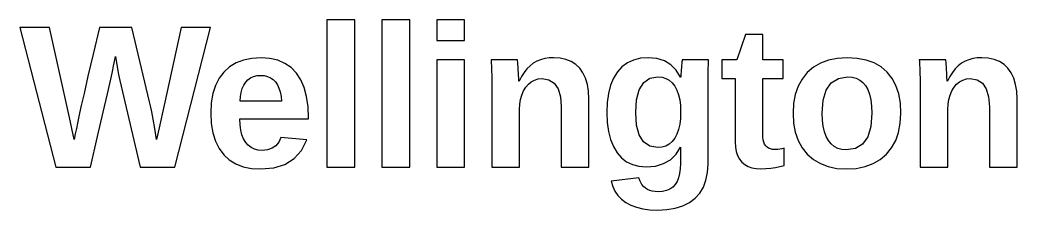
# Model space of a CAD drawing. Header units: metres. Extents: x 19 to 251, y 33 to 186.
# Drawn here: x 145.79 to 186.82, y 32.87 to 40.67 of the extents above; entities that cross this region are included whole.
import ezdxf

# ---------------------------------------------------------------- set-up
doc = ezdxf.new("R2010")
doc.units = ezdxf.units.M

msp = doc.modelspace()

# ---------------------------------------------------------------- linework, layer by layer
for p, q in [((159.567, 40.6715), (158.423, 40.6715)), ((158.423, 40.6715), (158.423, 34.6335)), ((159.567, 34.6335), (159.567, 40.6715)), ((161.828, 40.6715), (160.684, 40.6715)), ((160.684, 40.6715), (160.684, 34.6335)), ((161.828, 34.6335), (161.828, 40.6715)), ((164.089, 40.6715), (162.945, 40.6715)), ((162.945, 40.6715), (162.945, 39.8293)), ((164.089, 39.8293), (164.089, 40.6715)), ((147.006, 40.3664), (145.79, 40.3664)), ((145.79, 40.3664), (147.267, 34.6335)), ((147.836, 36.6638), (147.006, 40.3664)), ((149.057, 40.3664), (148.799, 39.2648)), ((150.399, 40.3664), (149.057, 40.3664)), ((151.124, 37.3148), (150.399, 40.3664)), ((152.422, 40.3664), (151.73, 37.1765)), ((152.157, 34.6335), (153.638, 40.3664)), ((153.638, 40.3664), (152.422, 40.3664)), ((162.945, 39.8293), (164.089, 39.8293)), ((175.641, 40.0694), (175.283, 39.0359)), ((176.357, 40.0694), (175.641, 40.0694)), ((176.357, 39.0359), (176.357, 40.0694)), ((148.799, 39.2648), (148.589, 38.3623)), ((149.678, 38.9712), (149.716, 39.1742)), ((149.716, 39.1742), (149.757, 38.9208)), ((154.994, 39.0235), (154.687, 38.9063)), ((155.337, 39.0938), (154.994, 39.0235)), ((155.716, 39.1172), (155.337, 39.0938)), ((156.077, 39.0921), (155.716, 39.1172)), ((156.403, 39.0166), (156.077, 39.0921)), ((156.693, 38.8909), (156.403, 39.0166)), ((164.089, 39.0359), (162.945, 39.0359)), ((162.945, 39.0359), (162.945, 34.6335)), ((164.089, 34.6335), (164.089, 39.0359)), ((166.264, 39.0359), (165.174, 39.0359)), ((165.174, 39.0359), (165.179, 38.9624)), ((166.269, 38.9946), (166.264, 39.0359)), ((166.275, 38.9327), (166.269, 38.9946)), ((167.217, 39.0393), (167.06, 38.9755)), ((167.383, 39.0849), (167.217, 39.0393)), ((167.561, 39.1122), (167.383, 39.0849)), ((167.749, 39.1213), (167.561, 39.1122)), ((168.016, 39.1041), (167.749, 39.1213)), ((168.257, 39.0523), (168.016, 39.1041)), ((168.472, 38.966), (168.257, 39.0523)), ((171.037, 39.0276), (170.784, 38.9104)), ((171.322, 39.0979), (171.037, 39.0276)), ((171.638, 39.1213), (171.322, 39.0979)), ((171.998, 39.0896), (171.638, 39.1213)), ((172.312, 38.9944), (171.998, 39.0896)), ((172.578, 38.8357), (172.312, 38.9944)), ((173.038, 38.9983), (173.03, 38.9474)), ((173.046, 39.0359), (173.038, 38.9983)), ((174.128, 39.0359), (173.046, 39.0359)), ((174.119, 38.8546), (174.128, 39.0359)), ((175.283, 39.0359), (174.668, 39.0359)), ((174.668, 39.0359), (174.668, 38.2628)), ((177.191, 39.0359), (176.357, 39.0359)), ((177.191, 38.2628), (177.191, 39.0359)), ((179.059, 39.0199), (178.732, 38.8983)), ((179.425, 39.0929), (179.059, 39.0199)), ((179.828, 39.1172), (179.425, 39.0929)), ((180.238, 39.0937), (179.828, 39.1172)), ((180.609, 39.0232), (180.238, 39.0937)), ((180.938, 38.9056), (180.609, 39.0232)), ((183.887, 39.0359), (182.797, 39.0359)), ((182.797, 39.0359), (182.802, 38.9624)), ((183.892, 38.9946), (183.887, 39.0359)), ((183.898, 38.9327), (183.892, 38.9946)), ((184.84, 39.0393), (184.684, 38.9755)), ((185.006, 39.0849), (184.84, 39.0393)), ((185.184, 39.1122), (185.006, 39.0849)), ((185.372, 39.1213), (185.184, 39.1122)), ((185.639, 39.1041), (185.372, 39.1213)), ((185.88, 39.0523), (185.639, 39.1041)), ((186.095, 38.966), (185.88, 39.0523)), ((149.583, 38.4841), (149.612, 38.6261)), ((149.612, 38.6261), (149.644, 38.7885)), ((149.644, 38.7885), (149.678, 38.9712)), ((149.757, 38.9208), (149.801, 38.6716)), ((149.801, 38.6716), (149.849, 38.4267)), ((154.417, 38.7422), (154.182, 38.5313)), ((154.687, 38.9063), (154.417, 38.7422)), ((156.946, 38.7149), (156.693, 38.8909)), ((157.165, 38.4886), (156.946, 38.7149)), ((165.179, 38.9624), (165.183, 38.8851)), ((165.183, 38.8851), (165.188, 38.8042)), ((165.188, 38.8042), (165.192, 38.7195)), ((165.192, 38.7195), (165.196, 38.631)), ((165.196, 38.631), (165.2, 38.5356)), ((166.282, 38.8501), (166.275, 38.9327)), ((166.289, 38.7468), (166.282, 38.8501)), ((166.297, 38.6229), (166.289, 38.7468)), ((166.304, 38.497), (166.297, 38.6229)), ((166.654, 38.6669), (166.538, 38.5204)), ((166.78, 38.7912), (166.654, 38.6669)), ((166.915, 38.8934), (166.78, 38.7912)), ((167.06, 38.9755), (166.915, 38.8934)), ((168.661, 38.8453), (168.472, 38.966)), ((168.823, 38.69), (168.661, 38.8453)), ((168.958, 38.5016), (168.823, 38.69)), ((170.563, 38.7463), (170.373, 38.5354)), ((170.784, 38.9104), (170.563, 38.7463)), ((172.797, 38.6136), (172.578, 38.8357)), ((172.968, 38.3279), (172.797, 38.6136)), ((173.001, 38.6209), (172.995, 38.5354)), ((173.007, 38.7144), (173.001, 38.6209)), ((173.015, 38.8054), (173.007, 38.7144)), ((173.022, 38.8831), (173.015, 38.8054)), ((173.03, 38.9474), (173.022, 38.8831)), ((174.108, 38.4588), (174.112, 38.6622)), ((174.112, 38.6622), (174.119, 38.8546)), ((178.441, 38.7279), (178.188, 38.509)), ((178.732, 38.8983), (178.441, 38.7279)), ((181.226, 38.741), (180.938, 38.9056)), ((181.473, 38.5293), (181.226, 38.741)), ((182.802, 38.9624), (182.806, 38.8851)), ((182.806, 38.8851), (182.811, 38.8042)), ((182.811, 38.8042), (182.815, 38.7195)), ((182.815, 38.7195), (182.819, 38.631)), ((182.819, 38.631), (182.823, 38.5356)), ((183.905, 38.8501), (183.898, 38.9327)), ((183.912, 38.7468), (183.905, 38.8501)), ((183.92, 38.6229), (183.912, 38.7468)), ((183.927, 38.497), (183.92, 38.6229)), ((184.277, 38.6669), (184.161, 38.5204)), ((184.403, 38.7912), (184.277, 38.6669)), ((184.538, 38.8934), (184.403, 38.7912)), ((184.684, 38.9755), (184.538, 38.8934)), ((186.284, 38.8453), (186.095, 38.966)), ((186.446, 38.69), (186.284, 38.8453)), ((186.581, 38.5016), (186.446, 38.69)), ((148.589, 38.3623), (148.427, 37.6588)), ((149.503, 38.1241), (149.557, 38.3625)), ((149.557, 38.3625), (149.583, 38.4841)), ((149.849, 38.4267), (149.901, 38.186)), ((149.901, 38.186), (149.956, 37.9495)), ((153.987, 38.2768), (153.836, 37.9819)), ((154.182, 38.5313), (153.987, 38.2768)), ((155.079, 38.1163), (155.174, 38.2174)), ((155.174, 38.2174), (155.283, 38.296)), ((155.283, 38.296), (155.407, 38.3522)), ((155.407, 38.3522), (155.546, 38.3859)), ((155.546, 38.3859), (155.7, 38.3971)), ((155.7, 38.3971), (155.845, 38.3864)), ((155.845, 38.3864), (155.978, 38.3545)), ((155.978, 38.3545), (156.098, 38.3012)), ((156.098, 38.3012), (156.206, 38.2265)), ((156.206, 38.2265), (156.302, 38.1306)), ((157.345, 38.2138), (157.165, 38.4886)), ((157.485, 37.8923), (157.345, 38.2138)), ((165.2, 38.5356), (165.203, 38.4299)), ((165.203, 38.4299), (165.205, 38.3139)), ((165.205, 38.3139), (165.206, 38.1877)), ((165.206, 38.1877), (165.206, 38.0513)), ((166.31, 38.3879), (166.304, 38.497)), ((166.314, 38.2955), (166.31, 38.3879)), ((166.316, 38.2199), (166.314, 38.2955)), ((166.317, 38.1611), (166.316, 38.2199)), ((166.333, 38.1611), (166.317, 38.1611)), ((166.431, 38.3518), (166.333, 38.1611)), ((166.538, 38.5204), (166.431, 38.3518)), ((166.833, 38.1347), (166.967, 38.2059)), ((166.967, 38.2059), (167.114, 38.2486)), ((167.114, 38.2486), (167.273, 38.2628)), ((167.273, 38.2628), (167.556, 38.2164)), ((167.556, 38.2164), (167.776, 38.0773)), ((169.063, 38.2812), (168.958, 38.5016)), ((169.138, 38.0289), (169.063, 38.2812)), ((170.216, 38.2814), (170.094, 37.9879)), ((170.373, 38.5354), (170.216, 38.2814)), ((171.459, 38.1017), (171.715, 38.2774)), ((171.715, 38.2774), (172.045, 38.336)), ((172.045, 38.336), (172.216, 38.3208)), ((172.216, 38.3208), (172.37, 38.2752)), ((172.37, 38.2752), (172.508, 38.1991)), ((172.508, 38.1991), (172.629, 38.0925)), ((172.989, 38.3279), (172.968, 38.3279)), ((172.99, 38.3889), (172.989, 38.3279)), ((172.992, 38.4581), (172.99, 38.3889)), ((172.995, 38.5354), (172.992, 38.4581)), ((174.104, 38.0187), (174.105, 38.2443)), ((174.105, 38.2443), (174.108, 38.4588)), ((174.668, 38.2628), (175.226, 38.2628)), ((175.226, 38.2628), (175.226, 35.6669)), ((176.357, 35.9762), (176.357, 38.2628)), ((176.357, 38.2628), (177.191, 38.2628)), ((177.977, 38.2475), (177.813, 37.9497)), ((178.188, 38.509), (177.977, 38.2475)), ((179.177, 38.0931), (179.469, 38.2723)), ((179.469, 38.2723), (179.844, 38.332)), ((179.844, 38.332), (180.03, 38.3179)), ((180.03, 38.3179), (180.197, 38.2754)), ((180.197, 38.2754), (180.346, 38.2046)), ((180.346, 38.2046), (180.477, 38.1055)), ((181.678, 38.2735), (181.473, 38.5293)), ((181.837, 37.9766), (181.678, 38.2735)), ((182.823, 38.5356), (182.826, 38.4299)), ((182.826, 38.4299), (182.828, 38.3139)), ((182.828, 38.3139), (182.829, 38.1877)), ((182.829, 38.1877), (182.829, 38.0513)), ((183.933, 38.3879), (183.927, 38.497)), ((183.937, 38.2955), (183.933, 38.3879)), ((183.939, 38.2199), (183.937, 38.2955)), ((183.94, 38.1611), (183.939, 38.2199)), ((183.956, 38.1611), (183.94, 38.1611)), ((184.054, 38.3518), (183.956, 38.1611)), ((184.161, 38.5204), (184.054, 38.3518)), ((184.456, 38.1347), (184.59, 38.2059)), ((184.59, 38.2059), (184.737, 38.2486)), ((184.737, 38.2486), (184.896, 38.2628)), ((184.896, 38.2628), (185.179, 38.2164)), ((185.179, 38.2164), (185.399, 38.0773)), ((186.686, 38.2812), (186.581, 38.5016)), ((186.761, 38.0289), (186.686, 38.2812)), ((149.389, 37.6321), (149.503, 38.1241)), ((149.956, 37.9495), (150.733, 34.6335)), ((153.836, 37.9819), (153.728, 37.6466)), ((154.892, 37.6989), (154.938, 37.8559)), ((154.938, 37.8559), (155, 37.9951)), ((155, 37.9951), (155.079, 38.1163)), ((156.302, 38.1306), (156.384, 38.0133)), ((156.384, 38.0133), (156.45, 37.8747)), ((156.45, 37.8747), (156.502, 37.7148)), ((157.585, 37.5241), (157.485, 37.8923)), ((165.206, 38.0513), (165.206, 34.6335)), ((166.441, 37.5898), (166.512, 37.7563)), ((166.512, 37.7563), (166.604, 37.9068)), ((166.604, 37.9068), (166.712, 38.035)), ((166.712, 38.035), (166.833, 38.1347)), ((167.776, 38.0773), (167.933, 37.8454)), ((167.933, 37.8454), (168.027, 37.5207)), ((169.183, 37.7448), (169.138, 38.0289)), ((170.094, 37.9879), (170.007, 37.6551)), ((171.166, 37.3986), (171.276, 37.8087)), ((171.276, 37.8087), (171.459, 38.1017)), ((172.629, 38.0925), (172.734, 37.9556)), ((172.734, 37.9556), (172.822, 37.7914)), ((172.822, 37.7914), (172.889, 37.6034)), ((174.104, 34.7678), (174.104, 38.0187)), ((177.813, 37.9497), (177.696, 37.6157)), ((178.844, 37.3763), (178.969, 37.7944)), ((178.969, 37.7944), (179.177, 38.0931)), ((180.477, 38.1055), (180.588, 37.978)), ((180.588, 37.978), (180.681, 37.8192)), ((180.681, 37.8192), (180.753, 37.6258)), ((181.95, 37.6385), (181.837, 37.9766)), ((182.829, 38.0513), (182.829, 34.6335)), ((184.064, 37.5898), (184.135, 37.7563)), ((184.135, 37.7563), (184.227, 37.9068)), ((184.227, 37.9068), (184.335, 38.035)), ((184.335, 38.035), (184.456, 38.1347)), ((185.399, 38.0773), (185.556, 37.8454)), ((185.556, 37.8454), (185.65, 37.5207)), ((186.806, 37.7448), (186.761, 38.0289)), ((148.427, 37.6588), (148.312, 37.1543)), ((149.216, 36.8863), (149.389, 37.6321)), ((153.728, 37.6466), (153.663, 37.271)), ((154.849, 37.3311), (154.862, 37.5239)), ((154.862, 37.5239), (154.892, 37.6989)), ((156.502, 37.7148), (156.538, 37.5336)), ((156.538, 37.5336), (156.558, 37.3311)), ((157.645, 37.1091), (157.585, 37.5241)), ((166.36, 37.2083), (166.39, 37.4071)), ((166.39, 37.4071), (166.441, 37.5898)), ((168.027, 37.5207), (168.058, 37.1032)), ((169.198, 37.4287), (169.183, 37.7448)), ((169.198, 34.6335), (169.198, 37.4287)), ((170.007, 37.6551), (169.955, 37.2829)), ((171.129, 36.8713), (171.166, 37.3986)), ((172.889, 37.6034), (172.938, 37.3914)), ((172.938, 37.3914), (172.967, 37.1555)), ((177.696, 37.6157), (177.625, 37.2454)), ((178.802, 36.8387), (178.844, 37.3763)), ((180.753, 37.6258), (180.804, 37.3979)), ((180.804, 37.3979), (180.835, 37.1356)), ((182.018, 37.2592), (181.95, 37.6385)), ((183.983, 37.2083), (184.013, 37.4071)), ((184.013, 37.4071), (184.064, 37.5898)), ((185.65, 37.5207), (185.682, 37.1032)), ((186.821, 37.4287), (186.806, 37.7448)), ((186.821, 34.6335), (186.821, 37.4287)), ((148.312, 37.1543), (148.245, 36.8489)), ((151.163, 37.1436), (151.124, 37.3148)), ((151.211, 36.9034), (151.163, 37.1436)), ((151.73, 37.1765), (151.514, 36.2406)), ((153.663, 37.271), (153.641, 36.8551)), ((156.558, 37.3311), (154.849, 37.3311)), ((157.665, 36.6475), (157.645, 37.1091)), ((166.35, 36.9933), (166.36, 37.2083)), ((166.35, 34.6335), (166.35, 36.9933)), ((168.058, 37.1032), (168.058, 34.6335)), ((169.955, 37.2829), (169.937, 36.8713)), ((172.967, 37.1555), (172.977, 36.8957)), ((177.625, 37.2454), (177.602, 36.8387)), ((180.835, 37.1356), (180.845, 36.8387)), ((182.041, 36.8387), (182.018, 37.2592)), ((183.973, 36.9933), (183.983, 37.2083)), ((183.973, 34.6335), (183.973, 36.9933)), ((185.682, 37.1032), (185.682, 34.6335)), ((148.023, 35.7687), (147.836, 36.6638)), ((148.202, 36.641), (148.158, 36.429)), ((148.245, 36.8489), (148.202, 36.641)), ((148.983, 35.8867), (149.216, 36.8863)), ((151.269, 36.5941), (151.211, 36.9034)), ((151.336, 36.2159), (151.269, 36.5941)), ((153.641, 36.8551), (153.662, 36.4258)), ((154.851, 36.3705), (154.841, 36.615)), ((154.841, 36.615), (157.665, 36.615)), ((157.665, 36.615), (157.665, 36.6475)), ((169.937, 36.8713), (169.954, 36.4615)), ((171.166, 36.3542), (171.129, 36.8713)), ((172.967, 36.6286), (172.938, 36.387)), ((172.977, 36.8957), (172.967, 36.6286)), ((177.602, 36.8387), (177.625, 36.4306)), ((178.812, 36.5582), (178.802, 36.8387)), ((178.843, 36.3059), (178.812, 36.5582)), ((180.845, 36.8387), (180.803, 36.2968)), ((182.017, 36.4292), (182.041, 36.8387)), ((148.113, 36.213), (148.069, 35.9929)), ((148.158, 36.429), (148.113, 36.213)), ((151.413, 35.7687), (151.336, 36.2159)), ((151.514, 36.2406), (151.413, 35.7687)), ((153.662, 36.4258), (153.726, 36.0397)), ((154.879, 36.1511), (154.851, 36.3705)), ((154.927, 35.957), (154.879, 36.1511)), ((169.954, 36.4615), (170.005, 36.0914)), ((171.275, 35.9521), (171.166, 36.3542)), ((172.889, 36.1709), (172.822, 35.9804)), ((172.938, 36.387), (172.889, 36.1709)), ((177.625, 36.4306), (177.696, 36.0589)), ((178.894, 36.0817), (178.843, 36.3059)), ((180.803, 36.2968), (180.676, 35.8753)), ((181.946, 36.0566), (182.017, 36.4292)), ((148.069, 35.9929), (148.023, 35.7687)), ((148.691, 34.6335), (148.983, 35.8867)), ((153.726, 36.0397), (153.833, 35.6967)), ((154.994, 35.7882), (154.927, 35.957)), ((155.079, 35.6445), (154.994, 35.7882)), ((156.522, 35.8419), (156.44, 35.653)), ((157.6, 35.7484), (156.522, 35.8419)), ((157.374, 35.3177), (157.6, 35.7484)), ((170.005, 36.0914), (170.09, 35.761)), ((170.09, 35.761), (170.208, 35.4704)), ((171.456, 35.6648), (171.275, 35.9521)), ((172.734, 35.8154), (172.629, 35.6785)), ((172.822, 35.9804), (172.734, 35.8154)), ((176.362, 35.8544), (176.357, 35.9762)), ((176.376, 35.746), (176.362, 35.8544)), ((176.401, 35.6512), (176.376, 35.746)), ((177.696, 36.0589), (177.813, 35.7236)), ((177.813, 35.7236), (177.977, 35.4248)), ((178.965, 35.8857), (178.894, 36.0817)), ((179.057, 35.7178), (178.965, 35.8857)), ((179.167, 35.5794), (179.057, 35.7178)), ((180.676, 35.8753), (180.465, 35.5742)), ((181.661, 35.4222), (181.827, 35.7209)), ((181.827, 35.7209), (181.946, 36.0566)), ((153.833, 35.6967), (153.982, 35.3968)), ((153.982, 35.3968), (154.174, 35.1401)), ((155.183, 35.5267), (155.079, 35.6445)), ((155.302, 35.435), (155.183, 35.5267)), ((155.437, 35.3695), (155.302, 35.435)), ((155.589, 35.3302), (155.437, 35.3695)), ((155.757, 35.3171), (155.589, 35.3302)), ((155.981, 35.3381), (155.757, 35.3171)), ((156.17, 35.401), (155.981, 35.3381)), ((156.323, 35.506), (156.17, 35.401)), ((156.44, 35.653), (156.323, 35.506)), ((157.071, 34.9828), (157.374, 35.3177)), ((170.208, 35.4704), (170.36, 35.2194)), ((171.71, 35.4925), (171.456, 35.6648)), ((172.037, 35.435), (171.71, 35.4925)), ((172.21, 35.4502), (172.037, 35.435)), ((172.367, 35.4959), (172.21, 35.4502)), ((172.507, 35.572), (172.367, 35.4959)), ((172.629, 35.6785), (172.507, 35.572)), ((172.791, 35.1598), (172.968, 35.4513)), ((172.968, 35.4513), (172.977, 35.4513)), ((172.977, 35.4513), (172.968, 35.0159)), ((175.226, 35.6669), (175.237, 35.4553)), ((175.237, 35.4553), (175.269, 35.2663)), ((176.435, 35.57), (176.401, 35.6512)), ((176.479, 35.5022), (176.435, 35.57)), ((176.533, 35.4472), (176.479, 35.5022)), ((176.598, 35.4045), (176.533, 35.4472)), ((176.674, 35.374), (176.598, 35.4045)), ((176.76, 35.3557), (176.674, 35.374)), ((176.857, 35.3496), (176.76, 35.3557)), ((176.915, 35.3519), (176.857, 35.3496)), ((176.983, 35.3587), (176.915, 35.3519)), ((177.059, 35.3701), (176.983, 35.3587)), ((177.145, 35.386), (177.059, 35.3701)), ((177.24, 35.4065), (177.145, 35.386)), ((177.24, 34.6986), (177.24, 35.4065)), ((177.977, 35.4248), (178.188, 35.1624)), ((179.296, 35.4717), (179.167, 35.5794)), ((179.443, 35.3949), (179.296, 35.4717)), ((179.608, 35.3487), (179.443, 35.3949)), ((179.791, 35.3333), (179.608, 35.3487)), ((180.17, 35.3936), (179.791, 35.3333)), ((180.465, 35.5742), (180.17, 35.3936)), ((181.447, 35.1604), (181.661, 35.4222)), ((154.174, 35.1401), (154.406, 34.9284)), ((154.406, 34.9284), (154.674, 34.7638)), ((156.691, 34.7435), (157.071, 34.9828)), ((170.36, 35.2194), (170.543, 35.0114)), ((170.543, 35.0114), (170.754, 34.8496)), ((172.277, 34.7712), (172.56, 34.9331)), ((172.56, 34.9331), (172.791, 35.1598)), ((172.968, 35.0159), (172.968, 34.784)), ((175.269, 35.2663), (175.324, 35.0998)), ((175.324, 35.0998), (175.4, 34.956)), ((175.4, 34.956), (175.498, 34.8349)), ((178.188, 35.1624), (178.44, 34.9427)), ((178.44, 34.9427), (178.728, 34.7719)), ((180.899, 34.7711), (181.191, 34.9414)), ((181.191, 34.9414), (181.447, 35.1604)), ((147.267, 34.6335), (148.691, 34.6335)), ((150.733, 34.6335), (152.157, 34.6335)), ((154.674, 34.7638), (154.979, 34.6462)), ((154.979, 34.6462), (155.321, 34.5757)), ((155.321, 34.5757), (155.7, 34.5521)), ((155.7, 34.5521), (156.234, 34.6)), ((156.234, 34.6), (156.691, 34.7435)), ((158.423, 34.6335), (159.567, 34.6335)), ((160.684, 34.6335), (161.828, 34.6335)), ((162.945, 34.6335), (164.089, 34.6335)), ((165.206, 34.6335), (166.35, 34.6335)), ((168.058, 34.6335), (169.198, 34.6335)), ((170.754, 34.8496), (170.993, 34.7341)), ((170.993, 34.7341), (171.259, 34.6648)), ((171.259, 34.6648), (171.553, 34.6416)), ((171.553, 34.6416), (171.941, 34.674)), ((171.941, 34.674), (172.277, 34.7712)), ((172.96, 34.5643), (172.933, 34.3674)), ((172.968, 34.784), (172.96, 34.5643)), ((174.082, 34.4102), (174.104, 34.7678)), ((175.498, 34.8349), (175.617, 34.736)), ((175.617, 34.736), (175.753, 34.6591)), ((175.753, 34.6591), (175.909, 34.6042)), ((175.909, 34.6042), (176.083, 34.5712)), ((176.083, 34.5712), (176.275, 34.5602)), ((176.275, 34.5602), (176.487, 34.5658)), ((176.487, 34.5658), (176.689, 34.5824)), ((176.689, 34.5824), (176.882, 34.6101)), ((176.882, 34.6101), (177.066, 34.6488)), ((177.066, 34.6488), (177.24, 34.6986)), ((178.728, 34.7719), (179.051, 34.6498)), ((179.051, 34.6498), (179.409, 34.5766)), ((179.409, 34.5766), (179.803, 34.5521)), ((179.803, 34.5521), (180.205, 34.5765)), ((180.205, 34.5765), (180.57, 34.6495)), ((180.57, 34.6495), (180.899, 34.7711)), ((182.829, 34.6335), (183.973, 34.6335)), ((185.682, 34.6335), (186.821, 34.6335)), ((171.264, 34.186), (170.12, 34.0517)), ((171.294, 34.0847), (171.264, 34.186)), ((171.335, 33.9926), (171.294, 34.0847)), ((172.889, 34.1933), (172.828, 34.0419)), ((172.933, 34.3674), (172.889, 34.1933)), ((173.912, 33.8054), (174.018, 34.0894)), ((174.018, 34.0894), (174.082, 34.4102)), ((170.12, 34.0517), (170.181, 33.8343)), ((170.181, 33.8343), (170.272, 33.638)), ((171.387, 33.9096), (171.335, 33.9926)), ((171.451, 33.8357), (171.387, 33.9096)), ((171.526, 33.771), (171.451, 33.8357)), ((171.612, 33.7168), (171.526, 33.771)), ((171.707, 33.6746), (171.612, 33.7168)), ((171.812, 33.6445), (171.707, 33.6746)), ((172.393, 33.6673), (172.233, 33.6321)), ((172.532, 33.7259), (172.393, 33.6673)), ((172.651, 33.8079), (172.532, 33.7259)), ((172.749, 33.9134), (172.651, 33.8079)), ((172.828, 34.0419), (172.749, 33.9134)), ((173.762, 33.5582), (173.912, 33.8054)), ((170.272, 33.638), (170.393, 33.4626)), ((170.393, 33.4626), (170.544, 33.3082)), ((170.544, 33.3082), (170.725, 33.1749)), ((171.928, 33.6264), (171.812, 33.6445)), ((172.053, 33.6204), (171.928, 33.6264)), ((172.233, 33.6321), (172.053, 33.6204)), ((173.338, 33.1749), (173.571, 33.3478)), ((173.571, 33.3478), (173.762, 33.5582)), ((170.725, 33.1749), (170.933, 33.0643)), ((170.933, 33.0643), (171.167, 32.9782)), ((171.167, 32.9782), (171.426, 32.9168)), ((171.426, 32.9168), (171.711, 32.8799)), ((171.711, 32.8799), (172.02, 32.8676)), ((172.02, 32.8676), (172.408, 32.8869)), ((172.408, 32.8869), (172.757, 32.9445)), ((172.757, 32.9445), (173.067, 33.0405)), ((173.067, 33.0405), (173.338, 33.1749))]:
    msp.add_line(p, q)

doc.saveas('drawing.dxf')
